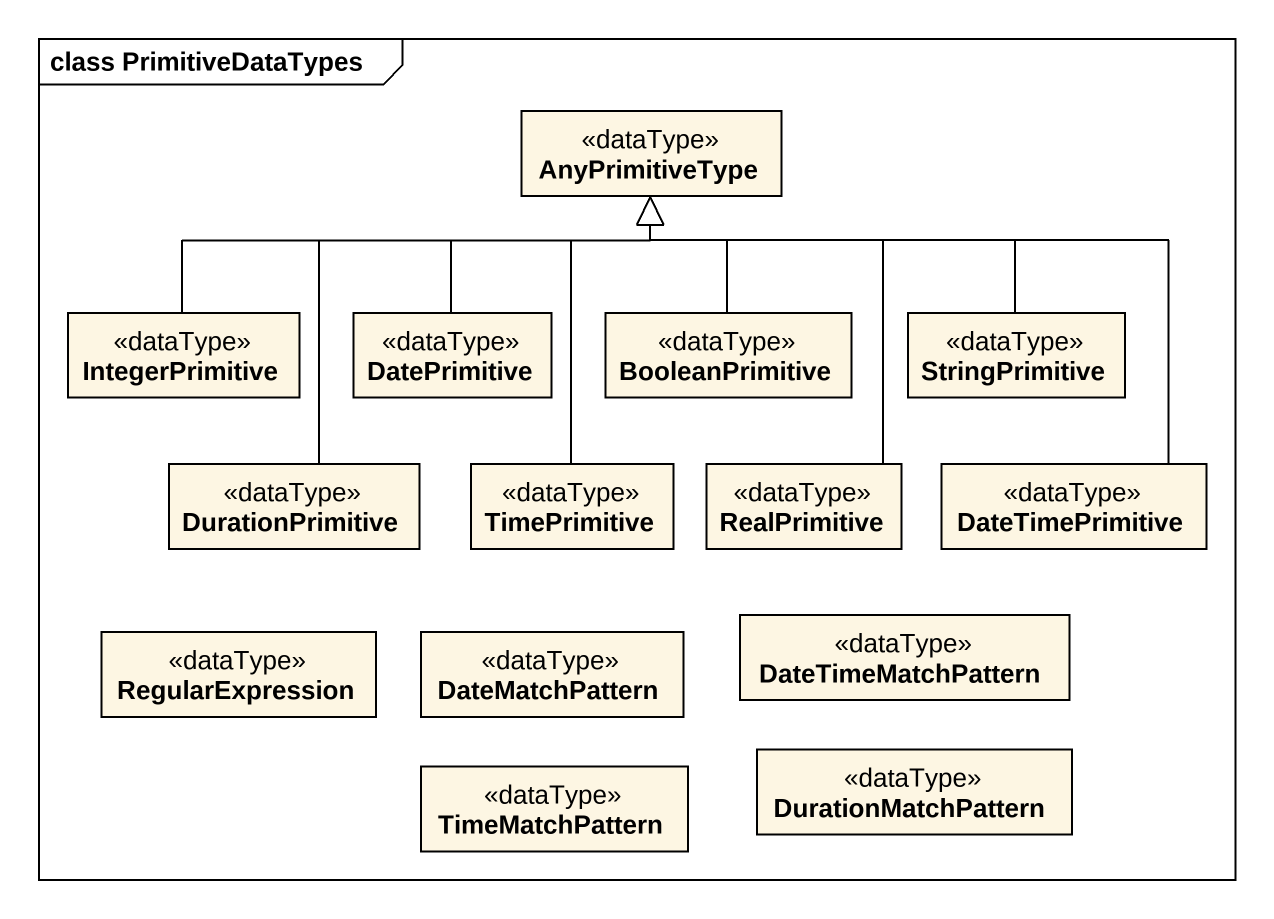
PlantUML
@startuml
mainframe class PrimitiveDataTypes
hide circle
hide empty members
class AnyPrimitiveType <<dataType>>
class IntegerPrimitive <<dataType>>
class DatePrimitive <<dataType>>
class BooleanPrimitive <<dataType>>
class StringPrimitive <<dataType>>
class DurationPrimitive <<dataType>>
class TimePrimitive <<dataType>>
class RealPrimitive <<dataType>>
class DateTimePrimitive <<dataType>>
class RegularExpression <<dataType>>
class DateMatchPattern <<dataType>>
class DateTimeMatchPattern <<dataType>>
class TimeMatchPattern <<dataType>>
class DurationMatchPattern <<dataType>>
IntegerPrimitive -right-|> AnyPrimitiveType
DatePrimitive -up-|> AnyPrimitiveType
BooleanPrimitive -up-|> AnyPrimitiveType
StringPrimitive -left-|> AnyPrimitiveType
DurationPrimitive -up-|> AnyPrimitiveType
TimePrimitive -up-|> AnyPrimitiveType
RealPrimitive -up-|> AnyPrimitiveType
DateTimePrimitive -up-|> AnyPrimitiveType
@enduml
